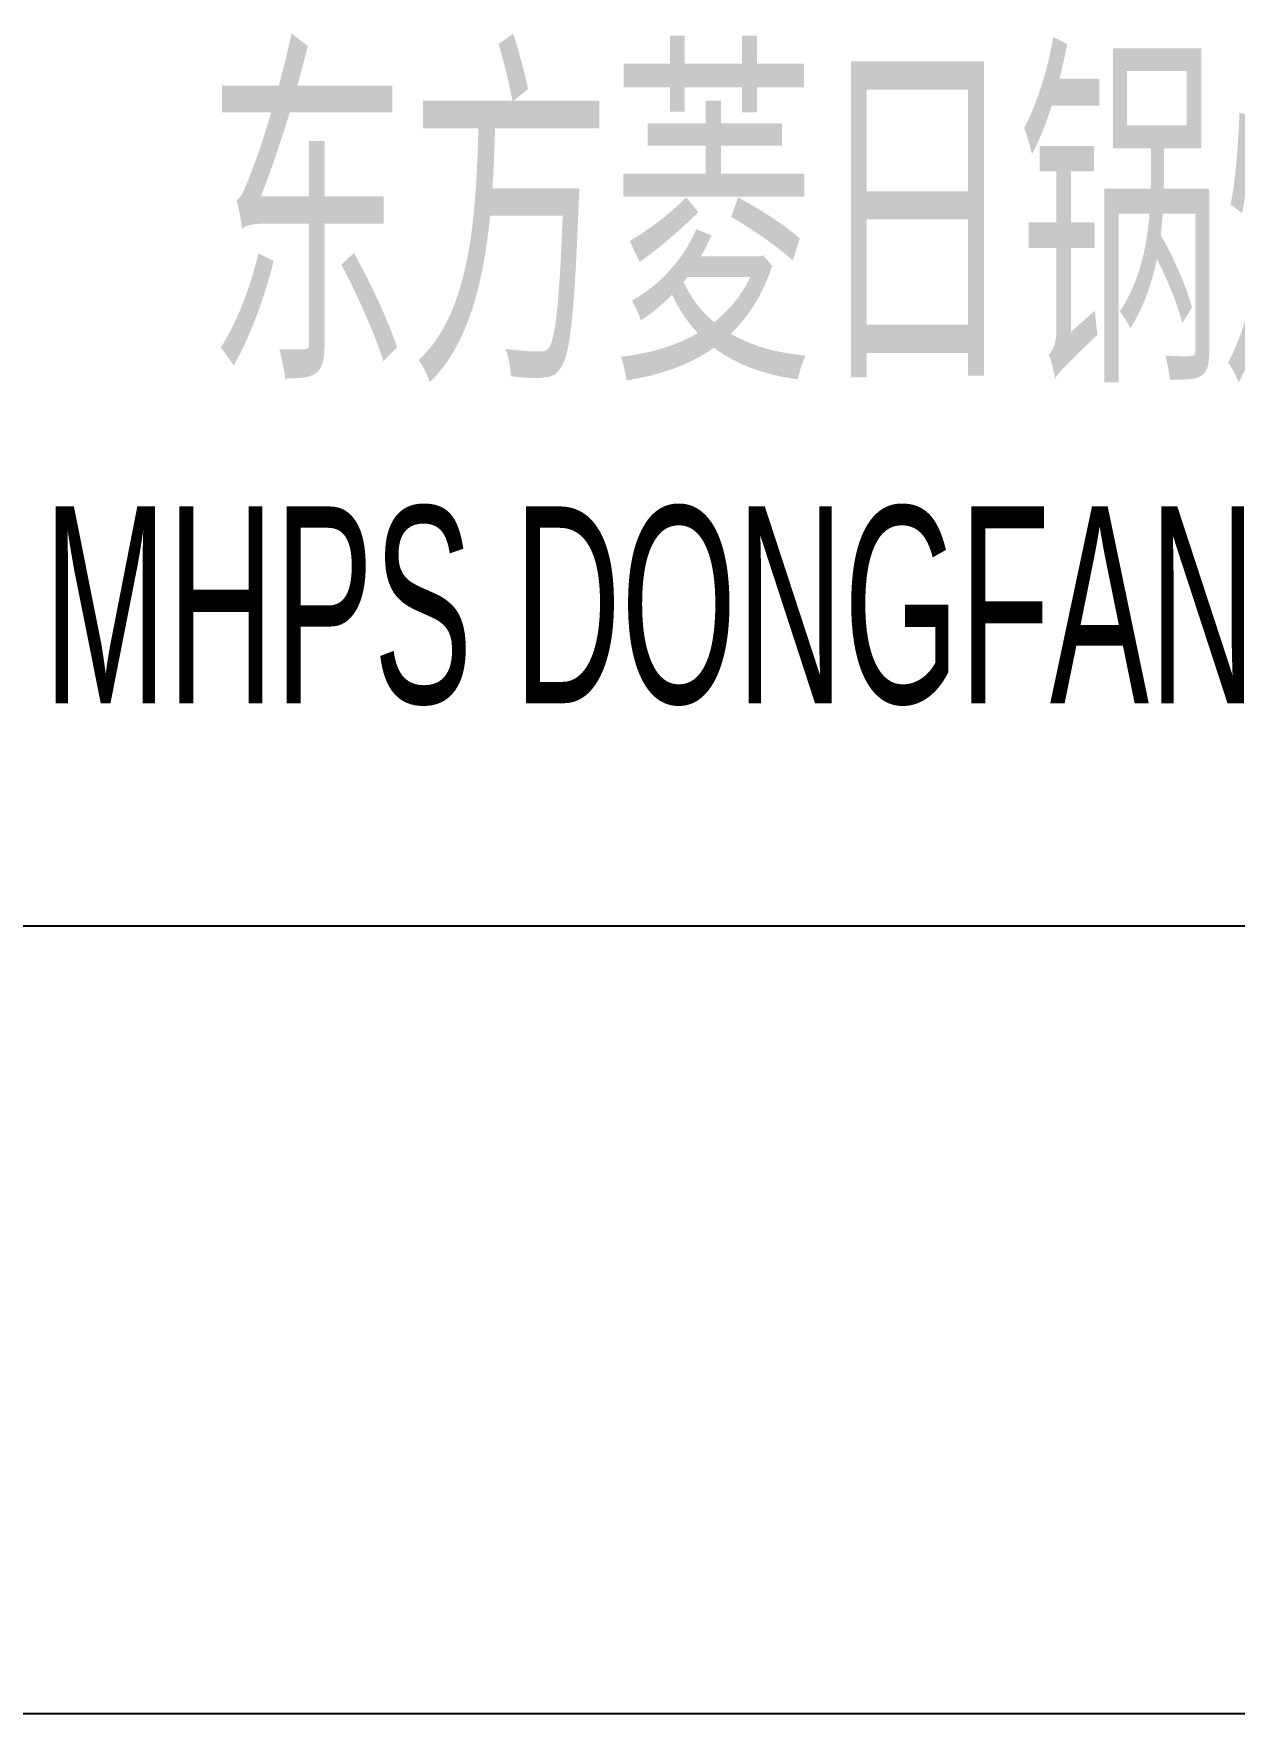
# Model space of a CAD drawing. Header units: millimetres. Extents: x 6786 to 7380, y -302 to 118.
# Drawn here: x 7335.44 to 7350.69, y -301.98 to -280.64 of the extents above; entities that cross this region are included whole.
import ezdxf

# ---------------------------------------------------------------- set-up
doc = ezdxf.new("R2010")
doc.units = ezdxf.units.MM
doc.linetypes.add('XKITLINE00', pattern=[0])
doc.styles.add('STYLE_3', font='arial.ttf', dxfattribs={"height": 0.2})

msp = doc.modelspace()

# ---------------------------------------------------------------- linework, layer by layer
at = {"color": 0, "linetype": 'XKITLINE00'}
msp.add_line((7369.843, -291.984), (6810.843, -291.984), dxfattribs=at)
at = {"color": 0, "linetype": 'XKITLINE00', "lineweight": 0}
for p, q in [((7189.843, -291.984), (7369.843, -291.984)), ((7369.843, -291.984), (7189.843, -291.984))]:
    msp.add_line(p, q, dxfattribs=at)
at = {"color": 1, "linetype": 'XKITLINE00'}
msp.add_line((6785.843, -301.984), (7379.843, -301.984), dxfattribs=at)

# ---------------------------------------------------------------- texts
at = {"color": 5, "lineweight": 0, "style": 'STYLE_3', "width": 0.54}
for s, height, p in [('东方菱日锅炉有限公司', 3.5, (7337.635, -284.681)), ('MHPS DONGFANG BOILER CO.,LTD', 2.5, (7335.569, -289.15))]:
    msp.add_text(s, height=height, dxfattribs=at).set_placement(p)

doc.saveas('drawing.dxf')
